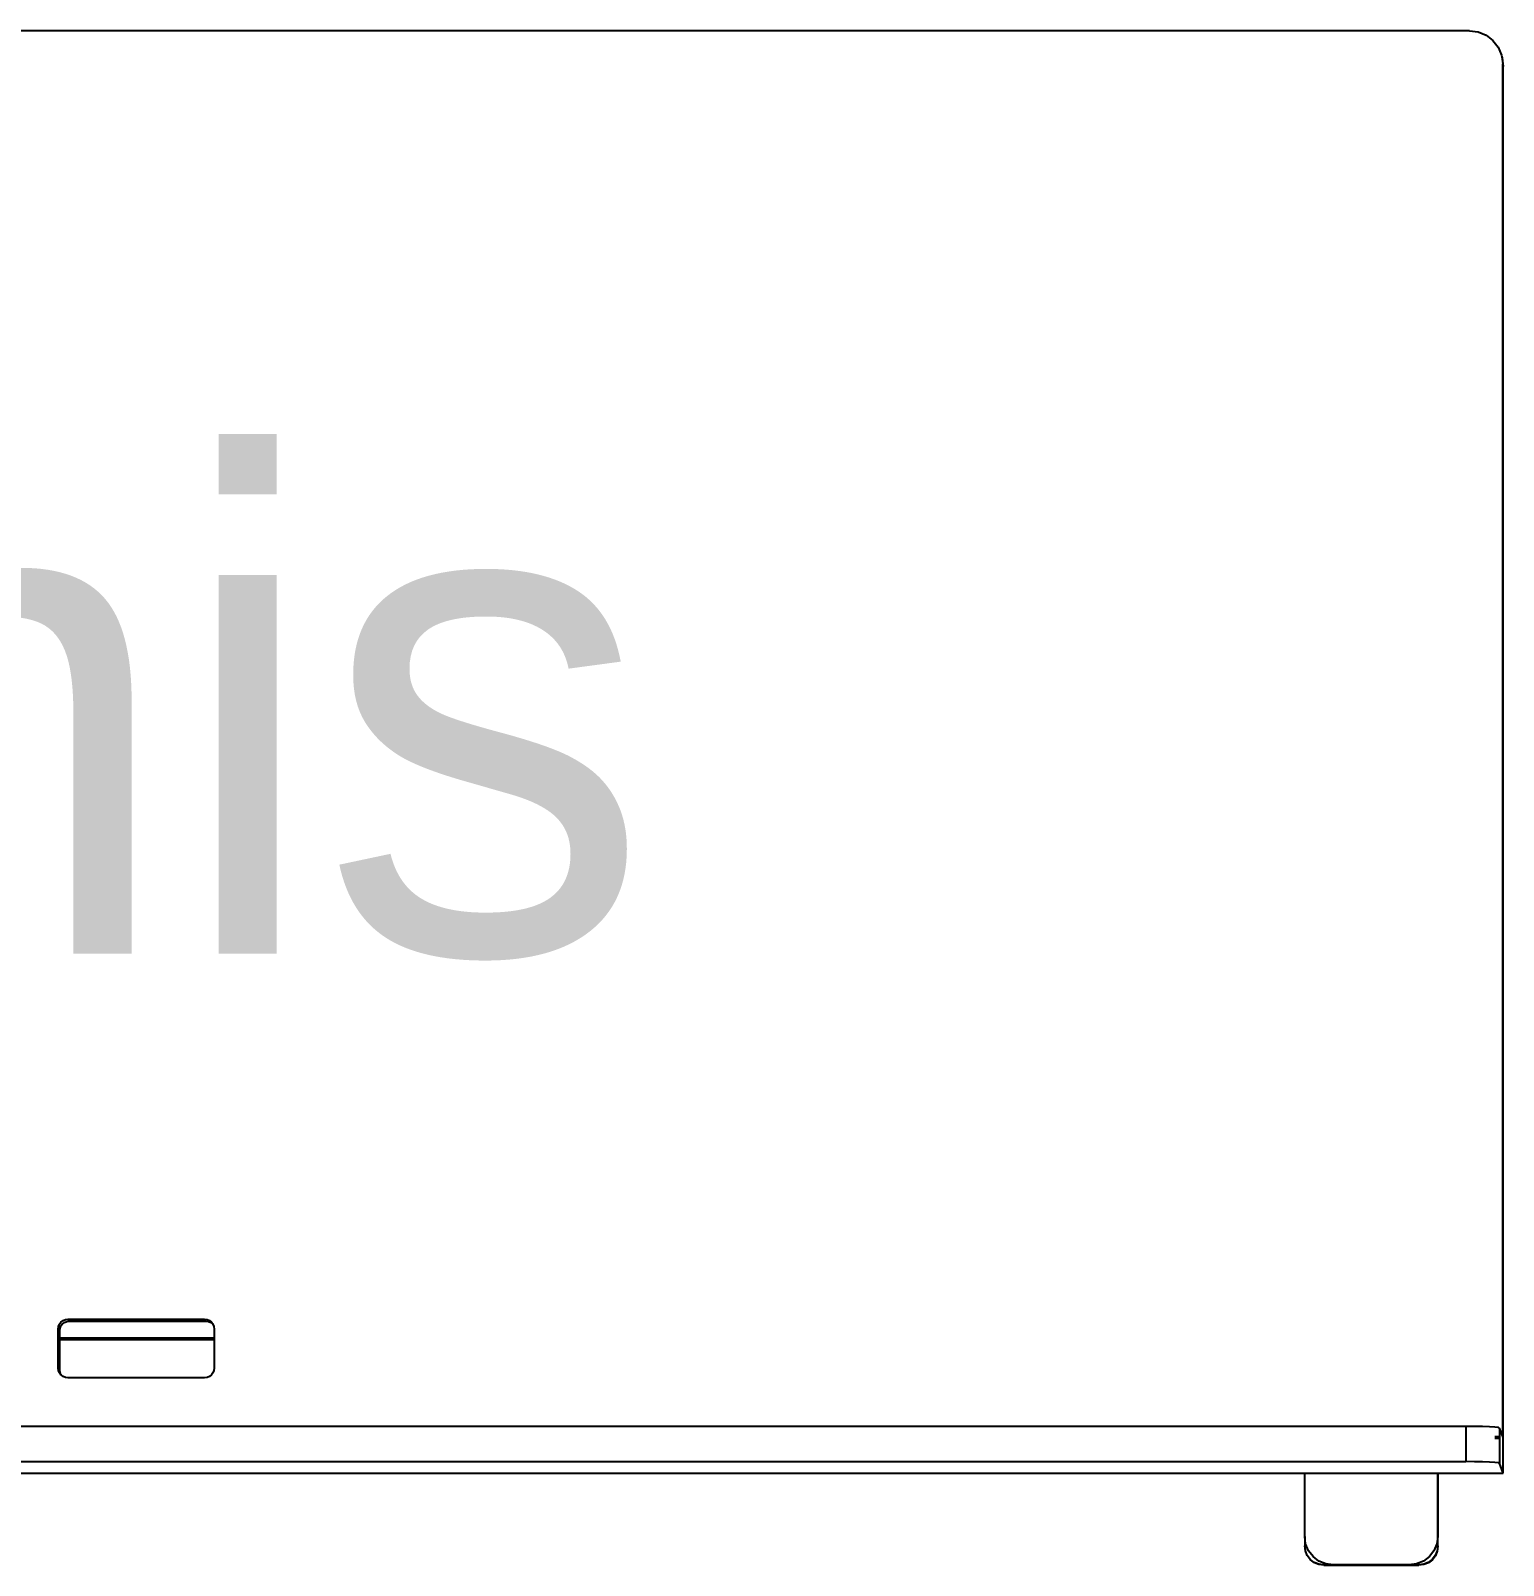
# Model space of a CAD drawing. Extents: x -4.2 to 4.2, y -5.7 to 5.7.
# Drawn here: x -1.013 to -0.416, y 1.099 to 1.721 of the extents above; entities that cross this region are included whole.
import ezdxf

# ---------------------------------------------------------------- set-up
doc = ezdxf.new("R2010")
doc.units = 0
doc.layers.get('0').update_dxf_attribs({"linetype": 'CONTINUOUS'})

msp = doc.modelspace()

# ---------------------------------------------------------------- linework, layer by layer
for p, q in [((-0.42925, 1.72109), (-1.37793, 1.72109)), ((-0.42925, 1.72109), (-0.42576, 1.72063)), ((-0.42576, 1.72063), (-0.42252, 1.71929)), ((-0.42252, 1.71929), (-0.41973, 1.71715)), ((-0.41973, 1.71715), (-0.41759, 1.71436)), ((-0.41759, 1.71436), (-0.41624, 1.7111)), ((-0.41624, 1.7111), (-0.41598, 1.71004)), ((-0.41624, 1.7111), (-0.41616, 1.71046)), ((-0.41616, 1.71046), (-0.41598, 1.71004)), ((-0.41616, 1.71046), (-0.41578, 1.70762)), ((-0.41598, 1.71004), (-0.41552, 1.70656)), ((-0.41578, 1.15104), (-0.41578, 1.70762)), ((-0.41578, 1.70762), (-0.41552, 1.70656)), ((-0.41552, 1.15032), (-0.41552, 1.70656)), ((-1.00166, 1.19459), (-1.00152, 1.19561)), ((-1.00152, 1.19561), (-1.00113, 1.19656)), ((-1.00113, 1.19656), (-1.0005, 1.19738)), ((-1.00103, 1.19384), (-1.0009, 1.19487)), ((-1.0009, 1.19487), (-1.0005, 1.19582)), ((-1.0005, 1.19738), (-0.99968, 1.19801)), ((-1.0005, 1.19582), (-0.99987, 1.19664)), ((-0.99987, 1.19664), (-0.99906, 1.19727)), ((-0.99968, 1.19801), (-0.99872, 1.19841)), ((-0.99906, 1.19727), (-0.9981, 1.19766)), ((-0.99872, 1.19841), (-0.9977, 1.19854)), ((-0.9981, 1.19766), (-0.99708, 1.1978)), ((-0.9977, 1.19854), (-0.94228, 1.19854)), ((-0.9977, 1.19854), (-0.99708, 1.1978)), ((-0.99708, 1.1978), (-0.94169, 1.1978)), ((-0.94228, 1.19854), (-0.94125, 1.19841)), ((-0.94228, 1.19854), (-0.94169, 1.1978)), ((-0.94169, 1.1978), (-0.94067, 1.19766)), ((-0.94125, 1.19841), (-0.9403, 1.19801)), ((-0.94067, 1.19766), (-0.93971, 1.19727)), ((-0.9403, 1.19801), (-0.93948, 1.19738)), ((-0.93971, 1.19727), (-0.93893, 1.19666)), ((-0.93948, 1.19738), (-0.93893, 1.19666)), ((-0.93893, 1.19666), (-0.93886, 1.19657)), ((-0.93886, 1.19657), (-0.93846, 1.19562)), ((-0.93846, 1.19562), (-0.93833, 1.19459)), ((-1.00166, 1.17875), (-1.00166, 1.19459)), ((-1.00166, 1.19459), (-1.00103, 1.19384)), ((-1.00103, 1.19092), (-1.00103, 1.19384)), ((-0.93833, 1.19092), (-1.00103, 1.19092)), ((-1.00103, 1.19088), (-1.00103, 1.19092)), ((-1.00103, 1.19088), (-0.93833, 1.19088)), ((-1.00103, 1.19021), (-1.00103, 1.19088)), ((-0.93833, 1.19021), (-1.00103, 1.19021)), ((-1.00103, 1.17802), (-1.00103, 1.19021)), ((-0.93833, 1.19459), (-0.93833, 1.19092)), ((-0.93833, 1.19092), (-0.93833, 1.19088)), ((-0.93833, 1.19088), (-0.93833, 1.19021)), ((-0.93833, 1.19021), (-0.93833, 1.17876)), ((-1.00152, 1.17773), (-1.00166, 1.17875)), ((-1.00166, 1.17875), (-1.00103, 1.17802)), ((-1.00113, 1.17677), (-1.00152, 1.17773)), ((-1.0005, 1.17596), (-1.00113, 1.17677)), ((-1.0009, 1.17699), (-1.00103, 1.17802)), ((-1.0005, 1.17604), (-1.0009, 1.17699)), ((-0.93886, 1.17678), (-0.93949, 1.17596)), ((-0.93846, 1.17773), (-0.93886, 1.17678)), ((-0.93833, 1.17876), (-0.93846, 1.17773)), ((-1.00035, 1.17584), (-1.0005, 1.17604)), ((-1.00035, 1.17584), (-1.0005, 1.17596)), ((-0.99968, 1.17533), (-1.00035, 1.17584)), ((-0.99873, 1.17494), (-0.99968, 1.17533)), ((-0.99771, 1.1748), (-0.99873, 1.17494)), ((-0.94228, 1.1748), (-0.99771, 1.1748)), ((-0.94126, 1.17494), (-0.94228, 1.1748)), ((-0.94031, 1.17533), (-0.94126, 1.17494)), ((-0.93949, 1.17596), (-0.94031, 1.17533)), ((-0.43076, 1.15512), (-1.51609, 1.15512)), ((-0.42726, 1.1551), (-0.43076, 1.15512)), ((-0.43076, 1.15512), (-0.43076, 1.14082)), ((-0.42398, 1.15503), (-0.42726, 1.1551)), ((-0.42114, 1.15492), (-0.42398, 1.15503)), ((-0.41894, 1.15478), (-0.42114, 1.15492)), ((-0.41753, 1.15461), (-0.41894, 1.15478)), ((-0.41701, 1.15444), (-0.41753, 1.15461)), ((-0.41701, 1.15444), (-0.41701, 1.14014)), ((-0.41578, 1.15104), (-0.41701, 1.15444)), ((-0.41894, 1.15105), (-0.41753, 1.15105)), ((-0.41894, 1.15032), (-0.41753, 1.15032)), ((-0.41552, 1.15032), (-0.41578, 1.15104)), ((-0.41552, 1.13608), (-0.41552, 1.15032)), ((-1.51609, 1.14082), (-0.43076, 1.14082)), ((-0.42726, 1.14079), (-0.43076, 1.14082)), ((-0.42398, 1.14073), (-0.42726, 1.14079)), ((-0.42114, 1.14062), (-0.42398, 1.14073)), ((-0.41894, 1.14048), (-0.42114, 1.14062)), ((-0.41753, 1.14032), (-0.41894, 1.14048)), ((-0.41701, 1.14014), (-0.41753, 1.14032)), ((-0.41552, 1.13608), (-0.41701, 1.14014)), ((-1.38329, 1.13608), (-0.49608, 1.13608)), ((-0.49608, 1.11048), (-0.49608, 1.13608)), ((-0.49608, 1.13608), (-0.4421, 1.13608)), ((-0.4421, 1.13608), (-0.4421, 1.11048)), ((-0.4421, 1.13608), (-0.44204, 1.13608)), ((-0.44204, 1.11033), (-0.44204, 1.13608)), ((-0.44204, 1.13608), (-0.41552, 1.13608)), ((-0.49569, 1.10749), (-0.49608, 1.11048)), ((-0.49608, 1.11048), (-0.49608, 1.10663)), ((-0.4421, 1.11048), (-0.4425, 1.10749)), ((-0.44204, 1.11033), (-0.4421, 1.11048)), ((-0.4421, 1.10988), (-0.4421, 1.11048)), ((-0.4421, 1.10988), (-0.44204, 1.11033)), ((-0.4421, 1.10663), (-0.4421, 1.10988)), ((-0.44204, 1.10648), (-0.44204, 1.11033)), ((-0.49582, 1.10463), (-0.49608, 1.10663)), ((-0.49505, 1.10277), (-0.49582, 1.10463)), ((-0.49453, 1.1047), (-0.49569, 1.10749)), ((-0.49498, 1.10262), (-0.49505, 1.10277)), ((-0.49382, 1.10118), (-0.49498, 1.10262)), ((-0.4927, 1.1023), (-0.49453, 1.1047)), ((-0.4903, 1.10047), (-0.4927, 1.1023)), ((-0.44549, 1.1023), (-0.44789, 1.10047)), ((-0.44365, 1.1047), (-0.44549, 1.1023)), ((-0.44314, 1.10277), (-0.44436, 1.10118)), ((-0.44308, 1.10262), (-0.4443, 1.10103)), ((-0.4425, 1.10749), (-0.44365, 1.1047)), ((-0.44237, 1.10463), (-0.44314, 1.10277)), ((-0.44231, 1.10448), (-0.44308, 1.10262)), ((-0.4421, 1.10663), (-0.44237, 1.10463)), ((-0.44204, 1.10648), (-0.44231, 1.10448)), ((-0.4421, 1.10663), (-0.44204, 1.10648)), ((-0.49223, 1.09995), (-0.49382, 1.10118)), ((-0.49376, 1.10103), (-0.49382, 1.10118)), ((-0.49216, 1.0998), (-0.49376, 1.10103)), ((-0.49037, 1.09918), (-0.49223, 1.09995)), ((-0.4903, 1.09903), (-0.49216, 1.0998)), ((-0.48837, 1.09892), (-0.49037, 1.09918)), ((-0.48751, 1.09931), (-0.4903, 1.10047)), ((-0.48831, 1.09877), (-0.4903, 1.09903)), ((-0.48837, 1.09892), (-0.48831, 1.09877)), ((-0.48837, 1.09892), (-0.48452, 1.09892)), ((-0.48831, 1.09877), (-0.48445, 1.09877)), ((-0.48452, 1.09892), (-0.48751, 1.09931)), ((-0.45367, 1.09892), (-0.48452, 1.09892)), ((-0.48452, 1.09892), (-0.48445, 1.09877)), ((-0.48445, 1.09877), (-0.45361, 1.09877)), ((-0.45068, 1.09931), (-0.45367, 1.09892)), ((-0.45367, 1.09892), (-0.45361, 1.09877)), ((-0.45367, 1.09892), (-0.44981, 1.09892)), ((-0.45361, 1.09877), (-0.44975, 1.09877)), ((-0.44789, 1.10047), (-0.45068, 1.09931)), ((-0.44782, 1.09918), (-0.44981, 1.09892)), ((-0.44981, 1.09892), (-0.44975, 1.09877)), ((-0.44776, 1.09903), (-0.44975, 1.09877)), ((-0.44596, 1.09995), (-0.44782, 1.09918)), ((-0.4459, 1.0998), (-0.44776, 1.09903)), ((-0.44436, 1.10118), (-0.44596, 1.09995)), ((-0.4443, 1.10103), (-0.4459, 1.0998))]:
    msp.add_line(p, q)

# ---------------------------------------------------------------- texts
msp.add_text('Ianis', height=0.2).set_placement((-1.32626, 1.34684))

doc.saveas('drawing.dxf')
